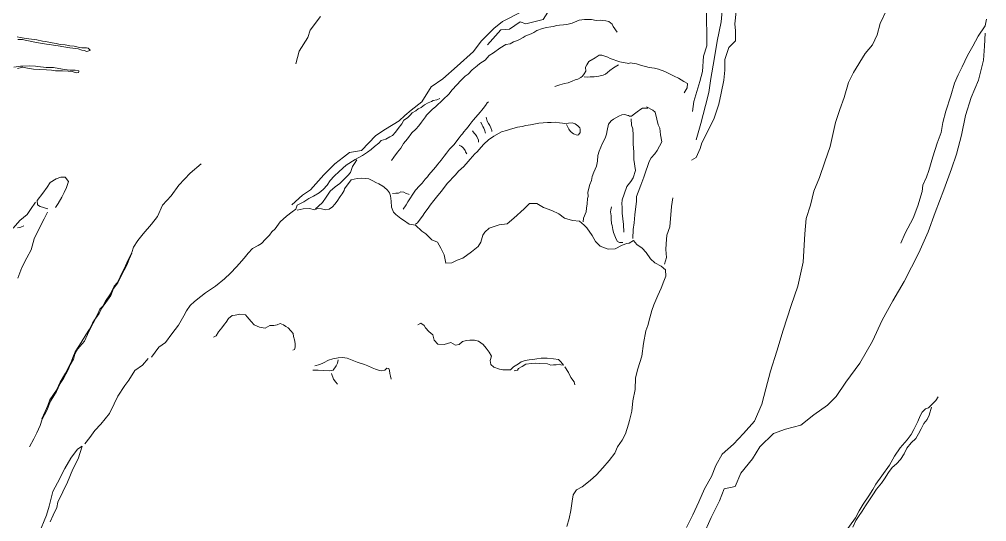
# Model space of a CAD drawing. Extents: x 683321 to 688873, y 7661944 to 7668387.
# Drawn here: x 685194.4 to 685577.8, y 7664907.5 to 7665106.7 of the extents above; entities that cross this region are included whole.
import ezdxf

# ---------------------------------------------------------------- set-up
doc = ezdxf.new("R2010")
doc.units = 0
doc.header["$MEASUREMENT"] = 0
doc.layers.add('01 CRESTA_Line', color=3, linetype='Continuous', lineweight=20)

msp = doc.modelspace()

# ---------------------------------------------------------------- linework, layer by layer
at = {"layer": '01 CRESTA_Line'}
for points in [[(685302.46, 7665033.16, 4212.39), (685306.65, 7665036.99, 4212.73), (685309.89, 7665039.11, 4212.63), (685315.13, 7665045.07, 4213.01), (685319.5, 7665049.47, 4213.46), (685322.88, 7665052.02, 4213.22), (685325.28, 7665053.93, 4213.22), (685330.05, 7665054.63, 4214.19), (685335.79, 7665060.66, 4214.41), (685339.59, 7665063.09, 4214.19), (685344.98, 7665066.45, 4214.02), (685347.17, 7665068.62, 4213.97), (685349.73, 7665070.63, 4213.04), (685354.02, 7665073.95, 4213.4), (685357.71, 7665079.99, 4212.42), (685362.3, 7665083.16, 4212.41), (685368.01, 7665088.18, 4212.32), (685374.39, 7665093.89, 4212.94), (685377.44, 7665098.05, 4212.15), (685382.49, 7665103.11, 4213.04), (685385.87, 7665105.86, 4212.27), (685393.45, 7665109.65, 4212.73)], [(685404.83, 7665110.98, 4214.09), (685402.05, 7665106.67, 4214.16), (685395.19, 7665104.88, 4213.89), (685392.95, 7665105.73, 4213.92), (685388.71, 7665102.86, 4213.78), (685385.31, 7665102.58, 4214.13), (685379.96, 7665096.62, 4213.82)], [(685538.44, 7665110.84, 4184.54), (685535.57, 7665105.12, 4184.25), (685534.38, 7665100.59, 4183.87), (685532.58, 7665096.6, 4183.93), (685529.65, 7665093.17, 4183.8), (685525.05, 7665085.61, 4184.96), (685523.12, 7665081.68, 4185.27), (685521.39, 7665075.75, 4185.06), (685519.65, 7665070.9, 4185.06), (685517.92, 7665065.79, 4185.19), (685515.77, 7665056.32, 4185.13), (685513.64, 7665050.24, 4184.93), (685511.61, 7665044.04, 4185.29), (685509.3, 7665038.53, 4185.55), (685508, 7665033.07, 4185.46), (685506.33, 7665027.77, 4185.53), (685505.77, 7665021.61, 4185.22), (685505.05, 7665010.45, 4184.71), (685502.93, 7665000.96, 4184.88), (685500.41, 7664993.22, 4184.63), (685497.13, 7664983.38, 4184.63), (685494.7, 7664975.14, 4184.51), (685492.21, 7664967.24, 4184.3), (685490.34, 7664960.2, 4183.71), (685488.7, 7664954.12, 4183.69), (685485.8, 7664947.42, 4183.52), (685481.41, 7664942.53, 4181.87), (685477.46, 7664938.26, 4182.56), (685473.03, 7664934.32, 4182.6), (685470.46, 7664929.74, 4182.69), (685468.75, 7664925.45, 4182.7), (685466, 7664920.57, 4182.72), (685463.7, 7664915.39, 4182.71), (685461.38, 7664910.25, 4182.63), (685458.9, 7664905.18, 4182.67)], [(685478.58, 7665109.81, 4210.93), (685477.96, 7665104.95, 4210.94), (685478.33, 7665102.15, 4211.31), (685478.28, 7665098.17, 4211.04), (685475.64, 7665095.59, 4211.43), (685474.04, 7665090.83, 4211.4), (685474.06, 7665086.57, 4211.6), (685473.65, 7665082.56, 4211.18), (685472.64, 7665077.38, 4211.36), (685471.74, 7665073.03, 4211.01), (685469.87, 7665067.51, 4211.16), (685468.55, 7665064.71, 4211.2), (685464.91, 7665057.68, 4211.81), (685464.34, 7665055.43, 4211.56), (685462.75, 7665051.86, 4211.57), (685460.85, 7665050.84, 4212.03)], [(685461.27, 7665070.12, 4213.43), (685461.83, 7665074.13, 4213.76), (685464.12, 7665082.1, 4214.26), (685465.25, 7665086.02, 4213.82), (685465.54, 7665092.09, 4213.8), (685466.93, 7665096.26, 4213.69), (685466.86, 7665102.07, 4213.73), (685466.84, 7665105.41, 4213.97), (685466.82, 7665109.67, 4213.97)], [(685473.17, 7665111.71, 4212.5), (685472.64, 7665105.69, 4212.62), (685471.07, 7665098.02, 4212.61), (685469.79, 7665090.82, 4212.67), (685468.45, 7665083.29, 4212.63), (685467.67, 7665077.7, 4212.75), (685466.44, 7665072.58, 4212.66), (685464.56, 7665065.46, 4212.23), (685462.65, 7665058.91, 4211.75)], [(685313.81, 7665107.82, 4191.12), (685309.67, 7665102.36, 4190.64), (685308.84, 7665099.44, 4192.03), (685305.28, 7665094.13, 4191.6), (685303.99, 7665089.04, 4192.56)], [(685341.99, 7665050.76, 4212.46), (685342.87, 7665052.11, 4212.76), (685344.33, 7665054, 4213.18), (685345.63, 7665055.64, 4213.53), (685346.76, 7665057.51, 4213.75), (685348.24, 7665059.27, 4214.16), (685349.95, 7665061.68, 4214.29), (685351.57, 7665063.14, 4214.73), (685352.72, 7665064.41, 4214.75), (685353.87, 7665065.88, 4214.78), (685355.36, 7665068.03, 4214.95), (685355.87, 7665068.64, 4214.91), (685357.06, 7665069.89, 4214.86), (685358.08, 7665070.91, 4214.92), (685359.53, 7665072.12, 4215.16), (685362.22, 7665074.74, 4215.81), (685364.77, 7665077.19, 4215.98), (685365.91, 7665078.63, 4215.8), (685367.93, 7665080.88, 4216.31), (685369.34, 7665082.36, 4216.27), (685371.17, 7665084.13, 4216.22), (685372.29, 7665084.99, 4216.32), (685373.85, 7665086.68, 4216.14), (685375.87, 7665088.29, 4216.5), (685376.94, 7665089.13, 4216.24), (685379.05, 7665090.51, 4216.31), (685380.65, 7665092.38, 4216.48), (685382.39, 7665093.4, 4216.45), (685384.89, 7665095.22, 4215.85), (685387.22, 7665096.69, 4215.88), (685388.95, 7665097.03, 4215.8), (685390.33, 7665097.74, 4215.82), (685391.46, 7665098.22, 4215.75), (685392.43, 7665098.59, 4215.66), (685394.08, 7665099.5, 4215.52), (685394.93, 7665099.99, 4215.51), (685395.45, 7665100.26, 4215.37), (685397.34, 7665100.99, 4215.11), (685398.34, 7665101.48, 4215.07), (685399.58, 7665102.25, 4214.95), (685401.82, 7665103.12, 4214.78), (685403.32, 7665103.47, 4214.6), (685405.15, 7665103.67, 4214.69), (685406, 7665103.89, 4214.54), (685407.42, 7665104.28, 4214.34), (685408.47, 7665104.39, 4214.49), (685410.17, 7665104.48, 4214.61), (685411.49, 7665104.66, 4214.62), (685413.59, 7665105.23, 4214.54), (685415.33, 7665106.04, 4214.47), (685416.36, 7665106.35, 4214.4), (685418.39, 7665106.68, 4214.54), (685419.67, 7665106.68, 4214.54), (685421.25, 7665106.7, 4214.49), (685423.04, 7665106.3, 4214.2), (685424.63, 7665106.41, 4214.02), (685425.55, 7665106.3, 4213.99), (685426.84, 7665106.18, 4213.84), (685428.13, 7665105.91, 4213.97), (685429.38, 7665104.83, 4214.2), (685429.83, 7665103.92, 4214.11), (685431.33, 7665101.66, 4213.92)], [(685543.75, 7665017.89, 4160.16), (685545.5, 7665021.86, 4160.11), (685548.64, 7665027.91, 4160.3), (685550.49, 7665032.8, 4160.17), (685552.29, 7665038.43, 4160.49), (685552.5, 7665040.97, 4161), (685553.92, 7665044.13, 4161.2), (685554.9, 7665046.74, 4161.04), (685556.48, 7665052.15, 4161.54), (685558.22, 7665057.66, 4161.09), (685559.77, 7665061.81, 4161.6), (685560.44, 7665065.81, 4161.93), (685561.71, 7665070.29, 4162.49), (685563.58, 7665076.34, 4162.34), (685565.1, 7665081.37, 4162.57), (685566.56, 7665084.71, 4162.24), (685568.13, 7665087.83, 4162.2), (685570.2, 7665092.37, 4161.44), (685572.38, 7665096.01, 4161.54), (685574.41, 7665100.04, 4162.44), (685577.19, 7665104.13, 4161.97), (685577.83, 7665106.78, 4162.16)], [(685193.61, 7665099.83, 4194.35), (685194.76, 7665099.56, 4194.22), (685197.14, 7665099.11, 4193.97), (685199.26, 7665098.85, 4193.75), (685201.32, 7665098.53, 4193.57), (685203.59, 7665098.07, 4193.27), (685204.85, 7665097.89, 4193.16), (685207.46, 7665097.34, 4193.14), (685209.05, 7665097.11, 4192.88), (685210.55, 7665096.69, 4192.69), (685212.59, 7665096.62, 4192.42), (685214.38, 7665096.24, 4192.1), (685216.18, 7665096.01, 4191.77), (685218.33, 7665095.56, 4191.55), (685219.14, 7665095.45, 4191.26), (685220.99, 7665095.44, 4190.99), (685221.74, 7665095.27, 4190.95), (685222.54, 7665094.51, 4190.89), (685222.33, 7665094.32, 4190.92), (685221.24, 7665093.98, 4191.02), (685220.07, 7665094.41, 4191.21), (685219.18, 7665094.52, 4191.3), (685217.72, 7665095.04, 4191.48), (685215.58, 7665095.28, 4191.97), (685214.38, 7665095.42, 4192.17), (685212.12, 7665095.79, 4192.53), (685209.77, 7665096.16, 4192.77), (685208.72, 7665096.35, 4192.91), (685206.42, 7665096.73, 4193.11), (685205.23, 7665096.88, 4193.21), (685202.83, 7665097.23, 4193.51), (685200.62, 7665097.68, 4193.67), (685198.66, 7665098.02, 4193.87), (685196.8, 7665098.48, 4194.14), (685195.72, 7665098.65, 4194.15), (685193.77, 7665098.76, 4194.36)], [(685465.27, 7664901.77, 4181.38), (685468.6, 7664909.21, 4181.22), (685471.88, 7664915.78, 4181.07), (685473.74, 7664920.48, 4180.84), (685478.1, 7664921.5, 4178.73), (685480.34, 7664926.79, 4178.86), (685485.01, 7664932.38, 4179.36), (685487.98, 7664937.24, 4179.39), (685493.33, 7664942.53, 4177.55), (685498.08, 7664944.13, 4175.06), (685504.15, 7664945.76, 4171.65), (685509.3, 7664949.82, 4168.85), (685514.77, 7664953.74, 4165.83), (685518.15, 7664957.19, 4164.72), (685522.05, 7664962.79, 4163.42), (685527.58, 7664970.34, 4162.54), (685532.56, 7664979.05, 4161.96), (685536.35, 7664987.41, 4162.07), (685540.68, 7664995.07, 4161.89), (685545.11, 7665002.71, 4160.82), (685551.01, 7665014.15, 4161.3), (685554.7, 7665022.4, 4161.28), (685557.36, 7665030.13, 4160.48), (685560.8, 7665039.04, 4160.72), (685563.93, 7665047.39, 4160.7), (685565.82, 7665053.25, 4160.68), (685567.9, 7665060.83, 4160.88), (685569.45, 7665068.53, 4161.34), (685571.69, 7665075.68, 4161.24), (685574.54, 7665082.58, 4160.96), (685576.59, 7665090.47, 4160.97), (685577, 7665096.01, 4161.27), (685577.21, 7665101.24, 4162.04)], [(685406.62, 7665080.13, 4215.97), (685408.7, 7665080.79, 4216.18), (685410.46, 7665081.24, 4216.29), (685411.92, 7665081.56, 4216.36), (685413.51, 7665082.2, 4216.39), (685414.79, 7665082.72, 4216.54), (685415.79, 7665083.01, 4216.94), (685416.96, 7665083.6, 4217.62), (685417.61, 7665084.18, 4218.02), (685418.24, 7665085.12, 4217.99), (685418.95, 7665086.2, 4217.64), (685418.88, 7665087.79, 4218), (685419.41, 7665088.67, 4218.21), (685420.2, 7665089.95, 4218.48), (685422.67, 7665091.49, 4218.69), (685424.31, 7665092.44, 4219.44), (685425.26, 7665092.49, 4219.87), (685427.66, 7665091.72, 4219.89), (685428.62, 7665091.22, 4220), (685432.46, 7665089.9, 4219.19), (685436.05, 7665089.16, 4217.64), (685436.59, 7665089.41, 4217.72), (685439.11, 7665089.04, 4218.02), (685440.64, 7665088.5, 4217.54), (685444.09, 7665087.65, 4216.77), (685446.15, 7665087.37, 4216.63), (685447.74, 7665086.93, 4216.47), (685450.21, 7665085.97, 4215.91), (685451.8, 7665085.27, 4215.7), (685453.92, 7665084.2, 4215.3), (685455.63, 7665083.34, 4215.04), (685457.81, 7665082.11, 4214.42), (685459.23, 7665081.23, 4213.99), (685459.19, 7665079.57, 4213.98), (685457.88, 7665077.58, 4214.06)], [(685192.25, 7665087.76, 4194.2), (685194.87, 7665088.1, 4194.12), (685195.85, 7665088.08, 4193.89), (685198.38, 7665088.21, 4193.62), (685200.79, 7665088.14, 4193.48), (685201.77, 7665087.99, 4193.33), (685205.05, 7665087.57, 4193.05), (685208.01, 7665087.55, 4192.7), (685210.11, 7665087.23, 4192.41), (685212.31, 7665086.88, 4191.97), (685214.58, 7665086.61, 4191.61), (685216.53, 7665086.52, 4191.31), (685217.95, 7665086.23, 4191.19), (685218.03, 7665086.04, 4191.17), (685217.88, 7665085.59, 4191.12), (685217, 7665085.48, 4191.34), (685215.42, 7665086.05, 4191.57), (685213.77, 7665086.18, 4191.77), (685211.56, 7665086.32, 4192.19), (685208.77, 7665086.35, 4192.57), (685207.16, 7665086.52, 4192.83), (685205.16, 7665086.73, 4192.99), (685202.31, 7665086.78, 4193.32), (685200.02, 7665086.94, 4193.46), (685197.66, 7665087.29, 4193.71), (685195.84, 7665087.68, 4193.94), (685193.75, 7665087.15, 4194.11)], [(685431.95, 7665088.63, 4219.42), (685429.88, 7665087.45, 4219.45), (685428.5, 7665086.47, 4219.08), (685427.53, 7665085.65, 4218.5), (685426.76, 7665085.01, 4218.12), (685425.78, 7665084.6, 4218.06), (685424.14, 7665084.2, 4217.81), (685422.32, 7665083.91, 4217.59), (685420.72, 7665083.86, 4217.5), (685419.45, 7665083.71, 4217.77), (685418.31, 7665083.92, 4218.12), (685418.3, 7665083.94, 4218.11)], [(685361.04, 7665075.35, 4215.54), (685359.85, 7665074.84, 4215.59), (685358.49, 7665074.51, 4215.76), (685357.77, 7665074.1, 4215.81), (685356.45, 7665073.54, 4215.56), (685355.07, 7665072.8, 4215.2), (685353.67, 7665071.74, 4214.83), (685352.49, 7665071.18, 4215), (685351.57, 7665070.46, 4214.97), (685350.16, 7665069.62, 4214.64), (685349.29, 7665068.7, 4215), (685348.25, 7665067.68, 4214.86), (685346.88, 7665066.72, 4214.78), (685346.01, 7665065.3, 4215.31), (685344.63, 7665063.42, 4215.31), (685343.59, 7665061.98, 4215.16), (685342.38, 7665060.64, 4215.42), (685341.31, 7665060.09, 4215.21), (685339.72, 7665059.14, 4214.98), (685337.85, 7665058.61, 4214.81), (685336.98, 7665057.61, 4215.15), (685335.18, 7665056.28, 4215.16), (685333.85, 7665055.04, 4215.1), (685332.43, 7665053.97, 4215.15), (685330.48, 7665052.77, 4215.15), (685328.79, 7665051.8, 4214.89), (685327.56, 7665051.15, 4214.25), (685323.97, 7665048.89, 4214.16), (685321.19, 7665046.36, 4214.38), (685319.16, 7665044.54, 4214.4), (685317.69, 7665042.81, 4214.25), (685316.41, 7665040.95, 4214.02), (685314.83, 7665039.21, 4214.09), (685313.27, 7665037.96, 4213.77), (685311.03, 7665036.55, 4213.11), (685309.2, 7665035.68, 4212.99), (685307.19, 7665034.28, 4212.82), (685304.61, 7665032.96, 4212.69), (685303.99, 7665031.45, 4213.04), (685302.53, 7665030.36, 4213.24), (685300.28, 7665028.67, 4212.68), (685297.8, 7665026.44, 4212.71), (685295.79, 7665023.69, 4212.61), (685294.46, 7665022.47, 4212.58), (685293.58, 7665021.15, 4212.8), (685292, 7665019.59, 4212.89), (685290.4, 7665017.88, 4212.74), (685289.07, 7665016.99, 4212.81), (685286.91, 7665015.79, 4212.8), (685285.14, 7665013.93, 4212.32), (685283.55, 7665012.02, 4212.52), (685281.56, 7665009.79, 4212.51), (685280.54, 7665008.55, 4212.24), (685278.11, 7665006.09, 4211.86), (685275.8, 7665003.86, 4211.98), (685272.14, 7665000.9, 4211.59), (685270.53, 7664999.87, 4211.51), (685268.17, 7664998.21, 4211.29), (685266.34, 7664996.78, 4211.13), (685263.92, 7664994.86, 4210.68), (685262.18, 7664993.2, 4210.53), (685260.72, 7664991.05, 4210.05), (685259.59, 7664989.16, 4210.1), (685257.47, 7664985.44, 4210.27), (685254.89, 7664981.94, 4210.54), (685252.3, 7664978.56, 4210.13), (685249.77, 7664976.67, 4210.31), (685246.85, 7664972.69, 4209.85)], [(685346.52, 7665031.38, 4210.92), (685347.72, 7665033.14, 4210.74), (685348.47, 7665034.32, 4210.54), (685349.44, 7665035.94, 4210.66), (685350.11, 7665036.99, 4210.84), (685350.86, 7665038.11, 4211.12), (685351.5, 7665038.97, 4211.29), (685353.02, 7665040.64, 4211.55), (685354.12, 7665041.77, 4211.73), (685355.29, 7665043.27, 4211.94), (685356.21, 7665044.25, 4211.97), (685356.74, 7665045.01, 4212.16), (685359.37, 7665048.08, 4212.64), (685360.34, 7665049.34, 4212.78), (685361.58, 7665050.82, 4212.98), (685362.82, 7665052.44, 4213.3), (685363.8, 7665053.59, 4213.37), (685364.91, 7665055.2, 4213.43), (685366.77, 7665057.12, 4213.64), (685367.89, 7665058.55, 4213.67), (685368.76, 7665059.78, 4213.81), (685369.53, 7665060.73, 4213.91), (685370.05, 7665061.35, 4213.97), (685370.67, 7665062.05, 4214.21), (685371.55, 7665063.11, 4214.2), (685372.37, 7665064.13, 4214.36), (685372.99, 7665065.05, 4214.5), (685373.76, 7665066.06, 4214.6), (685374.38, 7665066.89, 4214.68), (685375.23, 7665067.77, 4214.83), (685376.31, 7665068.93, 4214.72), (685377.07, 7665069.86, 4214.77), (685377.8, 7665070.74, 4214.74), (685378.3, 7665071.39, 4214.75), (685379.18, 7665072.58, 4214.64), (685379.85, 7665073.63, 4214.38), (685380.35, 7665073.94, 4214.28)], [(685443.51, 7665071.52, 4222.35), (685441.47, 7665071.52, 4221.93), (685440.75, 7665071.15, 4221.67), (685439.35, 7665070, 4222.15), (685438.27, 7665069.17, 4222.27), (685437, 7665068.36, 4222.14), (685436.21, 7665068.34, 4221.44), (685435.86, 7665068.57, 4220.19), (685435.56, 7665068.58, 4219.73), (685434.38, 7665068.92, 4218.89), (685433.21, 7665068.81, 4218.43), (685432, 7665068.32, 4218.3), (685429.94, 7665067.17, 4217.96), (685429, 7665066.46, 4217.81), (685427.89, 7665065.1, 4217.8), (685427.36, 7665062.62, 4217.66), (685427.15, 7665061.23, 4217.56), (685426.67, 7665059.61, 4217.55), (685425.62, 7665057.54, 4217.31), (685424.88, 7665056, 4217.05), (685424.2, 7665054.46, 4216.65), (685423.75, 7665052.69, 4216.52), (685423.61, 7665050.53, 4216.3), (685423.14, 7665048.51, 4216.25), (685422.13, 7665046.13, 4215.84), (685421.51, 7665044.35, 4215.55), (685421.25, 7665042.83, 4215.4), (685420.53, 7665041.19, 4215.05), (685419.81, 7665038.12, 4214.74), (685419.85, 7665036.46, 4214.71), (685419.68, 7665035.62, 4214.45), (685419.55, 7665033.54, 4214.28), (685419.17, 7665031.86, 4214.08), (685419.07, 7665030.42, 4213.95), (685418.03, 7665027.82, 4213.46), (685417.9, 7665026.36, 4213.13)], [(685443.07, 7665071.98, 4223.01), (685445.52, 7665070.72, 4222.1), (685446.5, 7665069.92, 4221.38), (685447.04, 7665067.07, 4222), (685447.64, 7665064.85, 4221.76), (685448.31, 7665063.5, 4221.23), (685448.62, 7665060.97, 4221.21), (685449.13, 7665058.15, 4220.52), (685447.29, 7665054.73, 4221.63), (685446.26, 7665053.4, 4221.67), (685444.8, 7665051.85, 4222.28), (685444.01, 7665050.33, 4222.52), (685443.55, 7665048.81, 4222.5), (685442.8, 7665046.51, 4222.6), (685441.89, 7665044.17, 4222.15), (685440.77, 7665040.94, 4221.9), (685439.65, 7665038.22, 4221.52), (685439.05, 7665036.49, 4220.88), (685438.99, 7665034.44, 4220.15), (685438.68, 7665031.47, 4219.24), (685438.35, 7665029.18, 4218.69), (685438.07, 7665026.06, 4218.24), (685437.76, 7665023.34, 4217.69), (685437.57, 7665019.86, 4217.25)], [(685379.44, 7665067.97, 4215.3), (685379.89, 7665066.35, 4215.85), (685380.39, 7665065.41, 4215.95), (685380.93, 7665064.64, 4215.96), (685381.34, 7665063.71, 4215.73), (685381.65, 7665062.63, 4215.45), (685381.7, 7665062.22, 4215.23)], [(685434.02, 7665022.37, 4215.14), (685433.91, 7665025.38, 4216.09), (685433.59, 7665027.55, 4216.68), (685433.4, 7665029.79, 4217.25), (685433.34, 7665032.2, 4217.69), (685433.27, 7665033.48, 4218.09), (685433.42, 7665035.09, 4218.59), (685434.13, 7665037.44, 4219.27), (685435.23, 7665040.43, 4218.99), (685436.75, 7665042.45, 4220.27), (685437.73, 7665043.82, 4220.81), (685438.68, 7665046.8, 4220.9), (685438.05, 7665051.09, 4221.08), (685437.94, 7665054.23, 4221.22), (685437.77, 7665057.27, 4221.52), (685437.74, 7665060.8, 4221.33), (685437.6, 7665063.34, 4221.32), (685437.02, 7665064.8, 4221.45), (685436.97, 7665067.28, 4222.15)], [(685411.26, 7665064.94, 4216.69), (685412.17, 7665063.15, 4216.5), (685412.95, 7665062.19, 4216.52), (685414.06, 7665061.29, 4216.55), (685415.47, 7665060.82, 4216.82), (685416.09, 7665060.87, 4216.93), (685416.71, 7665061.86, 4217.28), (685416.78, 7665063.13, 4217.64), (685416.56, 7665063.66, 4217.64), (685415.78, 7665064.51, 4217.46), (685414.79, 7665065.33, 4217.07), (685413.53, 7665065.66, 4217.06), (685412.05, 7665065.58, 4217.11), (685410.47, 7665065.41, 4216.72), (685409.73, 7665065.51, 4216.4), (685408.56, 7665065.63, 4216.14), (685407.09, 7665065.9, 4215.71), (685405.28, 7665065.86, 4215.62), (685403.76, 7665065.76, 4215.56), (685400.39, 7665065.5, 4215.41), (685397.03, 7665064.91, 4215.09), (685395.18, 7665064.59, 4214.97), (685393.78, 7665064.27, 4215.04), (685391.92, 7665063.92, 4215.02), (685390.55, 7665063.56, 4214.97), (685389.04, 7665063.18, 4214.93), (685387.48, 7665062.66, 4214.91), (685385.55, 7665062.13, 4214.89), (685382.48, 7665060.32, 4214.6), (685380.36, 7665058.93, 4214.47), (685378.58, 7665057.19, 4214.23), (685377.51, 7665055.95, 4214.06), (685375.87, 7665054.21, 4213.67), (685374.99, 7665053.31, 4213.74), (685373.12, 7665051.26, 4213.57), (685372.38, 7665050.31, 4213.55), (685370.65, 7665048.39, 4213.32), (685368.54, 7665046.45, 4213.08), (685367.26, 7665045.08, 4212.93), (685363.98, 7665041.66, 4212.23), (685361.77, 7665038.61, 4211.81), (685360.33, 7665036.82, 4211.58), (685358.73, 7665034.81, 4211.34), (685357.32, 7665033, 4211.07), (685356.42, 7665031.81, 4211.13), (685355.18, 7665030.17, 4210.9), (685354.28, 7665028.66, 4210.95), (685353.35, 7665027.44, 4211.2), (685352.18, 7665026.06, 4211.25), (685351.45, 7665025.52, 4211.37)], [(685377.36, 7665065.93, 4214.88), (685377.9, 7665064.72, 4215.13), (685378.16, 7665064.27, 4215.35), (685378.54, 7665063.52, 4215.32), (685378.86, 7665062.83, 4215.27), (685379.17, 7665061.63, 4215.01)], [(685374.01, 7665062.43, 4214.44), (685374.76, 7665061.56, 4214.72), (685375.18, 7665061.08, 4214.81), (685375.46, 7665060.6, 4214.79), (685375.76, 7665060.21, 4214.85), (685376.36, 7665058.77, 4214.55), (685376.39, 7665058.06, 4214.26)], [(685368.75, 7665056.84, 4213.76), (685369.56, 7665056.44, 4213.9), (685370.08, 7665056.01, 4213.93), (685370.43, 7665055.59, 4213.99), (685371.11, 7665054.72, 4214), (685371.31, 7665054.16, 4213.96), (685371.76, 7665053.41, 4213.87)], [(685266.53, 7665049.39, 4192.57), (685262.12, 7665045.64, 4193.15), (685257.62, 7665040.97, 4193.54), (685254.67, 7665036.77, 4193.11), (685251.21, 7665032.98, 4193.9), (685249.15, 7665028.58, 4194.34), (685246.83, 7665025.44, 4194.38), (685243.51, 7665021.65, 4193.95), (685241.41, 7665019.05, 4193.98), (685239.67, 7665016.31, 4194.21), (685239.06, 7665014.3, 4194.43), (685238.61, 7665013.42, 4194.51), (685237.79, 7665011.85, 4194.65), (685237.03, 7665010.11, 4194.81), (685236.5, 7665008.97, 4194.91), (685235.91, 7665007.63, 4195.03), (685235.24, 7665006.34, 4195.15), (685234.67, 7665005.22, 4195.26), (685234, 7665003.69, 4195.39), (685233.25, 7665002.16, 4195.55), (685232.05, 7665000.91, 4195.66), (685231.21, 7664999.25, 4195.96), (685230.57, 7664997.81, 4196.07), (685228.59, 7664994.95, 4196.39), (685227.52, 7664992.98, 4196.5), (685226.4, 7664991.73, 4196.79), (685225.42, 7664989.64, 4197.19), (685224.28, 7664987.55, 4197.31), (685223.37, 7664986.19, 4197.24), (685222.29, 7664983.78, 4197.39), (685220.73, 7664981.59, 4197.55), (685218.98, 7664978.54, 4197.64), (685216.56, 7664974.91, 4197.93), (685215.7, 7664972.62, 4198.21), (685215.14, 7664971.18, 4198.39), (685214.02, 7664968.92, 4198.44), (685212.7, 7664966.46, 4198.48), (685210.56, 7664962.85, 4199.08), (685209.19, 7664959.62, 4199.12), (685206.53, 7664955.78, 4199.4), (685205.75, 7664953.54, 4199.49), (685204.63, 7664951.25, 4199.65), (685203.32, 7664948.3, 4199.91)], [(685311.75, 7665031.53, 4213.53), (685312.95, 7665032.65, 4213.84), (685314.55, 7665034.07, 4214.04), (685315.98, 7665036.15, 4213.78), (685317.68, 7665038.52, 4213.49), (685319.61, 7665040.23, 4213.48), (685321.5, 7665041.62, 4213.19), (685322.91, 7665043.05, 4213.03), (685324.67, 7665044.83, 4212.9), (685325.66, 7665045.92, 4213.04), (685326.52, 7665048.39, 4213.48), (685327.28, 7665049.56, 4213.99), (685328.24, 7665051.05, 4214.46)], [(685208.82, 7665032.03, 4192.95), (685209.78, 7665033.64, 4192.79), (685211.21, 7665036.22, 4192.6), (685212.14, 7665038.07, 4192.52), (685213.16, 7665040.02, 4192.43), (685213.94, 7665042.41, 4192.19), (685212.65, 7665044.13, 4191.98), (685210.9, 7665044.17, 4192.09), (685209.05, 7665043.46, 4192.2), (685206.61, 7665042, 4192.15), (685205.48, 7665040.15, 4192.28), (685203.73, 7665037.82, 4192.43), (685201.48, 7665034.84, 4192.94), (685201.69, 7665033.2, 4193.76), (685202.65, 7665032.46, 4194.22), (685205.67, 7665031.56, 4194.41)], [(685304.5, 7665030.98, 4212.63), (685306.87, 7665031.5, 4212.6), (685309.39, 7665031.74, 4212.85), (685311.38, 7665031.12, 4213.29), (685312.7, 7665031.7, 4212.19), (685314.21, 7665031.5, 4211.52), (685315.74, 7665031.2, 4211.05), (685317.29, 7665031.42, 4211.28), (685318.54, 7665032.41, 4211.17), (685319.47, 7665033.42, 4211.11), (685320.43, 7665034.61, 4211.24), (685321.62, 7665036.45, 4210.85), (685322.37, 7665037.51, 4210.64), (685323.14, 7665038.86, 4210.59), (685323.37, 7665039.48, 4210.87), (685325.95, 7665043.02, 4212.34), (685328.33, 7665043.56, 4211.81), (685329.94, 7665043.68, 4211.48), (685331.62, 7665043.58, 4211.19), (685333.02, 7665043.41, 4210.95), (685334.52, 7665042.71, 4210.78), (685335.74, 7665041.95, 4210.82), (685336.86, 7665041.47, 4210.87), (685338.44, 7665040.61, 4210.77), (685338.97, 7665040.14, 4210.78), (685340.39, 7665039.02, 4210.83), (685341.16, 7665037.86, 4210.59), (685341.54, 7665036.7, 4210.71), (685341.76, 7665034.56, 4211.14), (685342, 7665032.28, 4210.77), (685342.69, 7665030.26, 4210.87), (685343.66, 7665029.32, 4210.96), (685345.68, 7665027.71, 4212.07), (685346.63, 7665027.07, 4212.38), (685348.94, 7665025.47, 4211.99), (685349.91, 7665025.31, 4211.66), (685351.41, 7665025.14, 4211.39), (685353.91, 7665022.66, 4209.98), (685355.53, 7665021.69, 4209.72), (685357.89, 7665019.32, 4210.52), (685360.23, 7665018.4, 4210.18), (685361.52, 7665015.97, 4209.86), (685362.86, 7665013.34, 4209.52), (685363.45, 7665010.08, 4209.41), (685365.87, 7665010.17, 4209.11), (685368.02, 7665011.26, 4209.06), (685370.21, 7665012.03, 4209.5), (685373.61, 7665014.51, 4209.15), (685376.27, 7665016.64, 4209.35), (685377.34, 7665018.39, 4209.24), (685378.2, 7665021.06, 4209.41), (685378.95, 7665022.37, 4209.82), (685380.7, 7665023.83, 4210.39), (685384.58, 7665025.22, 4210.9), (685387.81, 7665025.66, 4211.26), (685390.47, 7665027.86, 4211.33), (685394.54, 7665031.53, 4212.07), (685396.63, 7665033.63, 4212.34), (685399.48, 7665033.71, 4212.28), (685402.12, 7665032.12, 4211.53), (685405.55, 7665030.86, 4210.27), (685408.24, 7665029.63, 4210.7), (685410.53, 7665027.92, 4210.54), (685413.73, 7665026.87, 4210.81), (685416.48, 7665026.72, 4212.2), (685418.29, 7665025.12, 4212.96), (685419.35, 7665024, 4212.59), (685421.5, 7665021.05, 4212.74), (685422.76, 7665018.67, 4212.69), (685424.63, 7665016.8, 4212.86), (685427.87, 7665015.51, 4213.04), (685430.65, 7665015.73, 4213), (685433.3, 7665017.18, 4213.65), (685435.19, 7665017.81, 4214.59), (685436.11, 7665017.91, 4215.35), (685437.89, 7665018.99, 4216.76), (685439.13, 7665017.36, 4215.88), (685441.3, 7665015.9, 4214.21), (685442.89, 7665014.21, 4212.92), (685444.64, 7665011.71, 4211.79), (685446.32, 7665010.2, 4210.71), (685448.85, 7665008.81, 4209.95), (685450.52, 7665007.31, 4209.21), (685450.72, 7665004.85, 4208.57), (685449.88, 7665002.88, 4208.85), (685448.77, 7665000.05, 4209.07), (685447.52, 7664997.16, 4209.17), (685445.86, 7664993.48, 4209.7), (685445.07, 7664991.22, 4209.75), (685444.32, 7664988.38, 4209.97), (685443.55, 7664985.26, 4210.21), (685442.71, 7664983.23, 4209.92), (685441.84, 7664978.16, 4209.59), (685441.19, 7664973.08, 4209.26), (685439.56, 7664968.14, 4209.13), (685438.61, 7664964.57, 4208.76), (685438.55, 7664959.86, 4208.33), (685437.56, 7664955.41, 4207.92), (685437.16, 7664951.29, 4208.17), (685436.33, 7664947.67, 4208.09), (685435.86, 7664946.18, 4207.76), (685434.69, 7664942.31, 4207.56), (685433.34, 7664939.76, 4207.52), (685431.46, 7664937.22, 4207.76), (685430.46, 7664934.62, 4207.67), (685428.27, 7664931.79, 4207.84), (685425.71, 7664928.91, 4207.48), (685423.14, 7664926.11, 4207.75), (685420.74, 7664923.81, 4208.23), (685417.48, 7664921.35, 4208.66), (685415.31, 7664920.14, 4209.29), (685413.93, 7664918.19, 4209.59), (685413.57, 7664915.64, 4209.23), (685413.03, 7664911.89, 4209.02), (685412.4, 7664908.76, 4209.01), (685411.41, 7664905.64, 4208.65)], [(685342.33, 7665037.7, 4210.8), (685343.7, 7665037.77, 4211.08), (685344.73, 7665037.84, 4211.04), (685345.69, 7665038.27, 4211.03), (685346.78, 7665038.16, 4211), (685347.73, 7665037.69, 4210.55), (685348.68, 7665037.38, 4210.54), (685348.91, 7665037.26, 4210.58)], [(685200.79, 7665034.23, 4192.79), (685198.9, 7665031.28, 4192.76), (685197.47, 7665029.36, 4192.95), (685194.63, 7665026.93, 4193.07), (685192.02, 7665023.86, 4193.08)], [(685453.42, 7665035.94, 4211.71), (685452.89, 7665032.48, 4211.22), (685452.24, 7665024.4, 4210.62), (685451.06, 7665021.08, 4210.35), (685450.85, 7665017.66, 4210.72), (685450.67, 7665015.46, 4210.4), (685450.94, 7665012.26, 4210.01), (685450.13, 7665009.66, 4209.77)], [(685205.58, 7665030.22, 4194.4), (685204.21, 7665027.57, 4194.62), (685202.76, 7665024.83, 4194.82), (685200.27, 7665019.69, 4195.14), (685199.07, 7665015.34, 4195.46), (685197.38, 7665012.13, 4195.67), (685195.37, 7665008.35, 4195.96), (685193.84, 7665004.01, 4196.24)], [(685433.68, 7665018.18, 4214.41), (685432.32, 7665018.24, 4214.22), (685431.54, 7665018.6, 4214.09), (685431.04, 7665019.52, 4213.88), (685430.45, 7665020.84, 4213.77), (685429.95, 7665022.23, 4213.75), (685429.66, 7665023.4, 4213.73), (685429.45, 7665024.89, 4213.76), (685429.17, 7665025.74, 4213.82), (685428.95, 7665027.5, 4213.96), (685428.98, 7665028.75, 4214.19), (685428.78, 7665030.35, 4214.44), (685428.84, 7665031.19, 4214.65), (685429.08, 7665032.29, 4214.95)], [(685196.22, 7665024.84, 4193.35), (685194.98, 7665024.33, 4193.21), (685193.69, 7665024.04, 4193.16)], [(685239.08, 7665013.98, 4194.32), (685237.97, 7665011.65, 4194.65), (685237.14, 7665009.49, 4194.76), (685235.98, 7665007.3, 4195.05), (685234.8, 7665004.85, 4195.17), (685233.51, 7665002.21, 4195.69), (685231.8, 7664999.92, 4195.88), (685230.69, 7664997.2, 4196.12), (685228.65, 7664994.39, 4196.47), (685227.01, 7664992.03, 4196.9), (685226.01, 7664990.01, 4196.96), (685224.79, 7664988.23, 4197.05), (685223.63, 7664986.17, 4197.2), (685222.03, 7664982.86, 4197.6), (685220.23, 7664979.14, 4197.74), (685218.41, 7664976.98, 4197.75), (685217.66, 7664976.05, 4197.85), (685216.45, 7664973.88, 4198.02), (685215.91, 7664971.96, 4198.24), (685214.64, 7664969.69, 4198.33), (685213.73, 7664967.71, 4198.49), (685211.93, 7664964.25, 4198.75), (685210.55, 7664962.34, 4199.02), (685209.21, 7664959.07, 4199.42), (685207.68, 7664956.74, 4199.4), (685206.78, 7664955.24, 4199.42), (685205.34, 7664951.61, 4199.63), (685203.47, 7664948.14, 4199.95), (685202.75, 7664945.58, 4200.13), (685201.33, 7664942.73, 4200.1), (685200.15, 7664940.3, 4200.28), (685198.46, 7664937.17, 4200.74)], [(685271.33, 7664980.71, 4209.03), (685272.48, 7664981.23, 4209.46), (685273.37, 7664982.76, 4209.82), (685274.67, 7664984.37, 4210.36), (685275.7, 7664985.83, 4210.47), (685276.44, 7664986.64, 4210.21), (685277.29, 7664988.13, 4210.47), (685278.74, 7664989.24, 4210.84), (685279.98, 7664989.42, 4211), (685281.83, 7664989.82, 4211.61), (685284.01, 7664989.49, 4211.74), (685284.74, 7664988.67, 4211.45), (685286.33, 7664986.93, 4211.88), (685287.5, 7664985.56, 4212.37), (685289.68, 7664984.6, 4212.62), (685291.9, 7664984.26, 4212.33), (685293.65, 7664985.26, 4211.98), (685295.26, 7664985.35, 4212.27), (685296.63, 7664985.58, 4212.82), (685297.78, 7664986.1, 4213.13), (685299.15, 7664985.55, 4213.28), (685300.09, 7664984.9, 4213.82), (685301.04, 7664984.33, 4214.14), (685302.08, 7664983.19, 4214.16), (685302.92, 7664982.12, 4214.17), (685303.09, 7664980.92, 4214.21), (685303.46, 7664979.59, 4214.18), (685303.82, 7664978.18, 4214.06), (685303.77, 7664976.66, 4214.05), (685303.49, 7664975.84, 4214.02), (685302.82, 7664975.55, 4213.89)], [(685390.54, 7664967.35, 4213.29), (685391.91, 7664967.57, 4213.17), (685392.29, 7664968.28, 4212.83), (685393.68, 7664969.1, 4212.92), (685395.21, 7664969.95, 4212.65), (685397.45, 7664970.24, 4212.72), (685398.91, 7664970.3, 4212.16), (685400.51, 7664970.24, 4211.32), (685403.71, 7664970.07, 4210.82), (685405.07, 7664969.62, 4210.05), (685406.19, 7664969.69, 4209.49), (685407.22, 7664969.76, 4209.21), (685408.36, 7664969.99, 4209.29), (685409.08, 7664969.76, 4209.18), (685410.11, 7664969.55, 4208.95), (685409.05, 7664970.91, 4209.33), (685408.12, 7664971.84, 4210.07), (685406.18, 7664972.08, 4210.92), (685403.65, 7664972.39, 4211.78), (685401.26, 7664972.3, 4212.42), (685399.54, 7664972.06, 4212.66), (685397.93, 7664971.81, 4213.28), (685396.5, 7664971.62, 4213.49), (685394.9, 7664971.37, 4213.72), (685393.35, 7664970.83, 4213.9), (685392.23, 7664970.16, 4213.66), (685390.28, 7664968.9, 4213.32), (685389.16, 7664967.7, 4213.36), (685387.32, 7664967.66, 4213.15), (685386.06, 7664967.78, 4213.12), (685384.72, 7664967.96, 4213.09), (685382.55, 7664968.81, 4213.04), (685381.28, 7664969.86, 4213), (685381.04, 7664971.44, 4212.96), (685381.51, 7664973.1, 4213.7), (685380.59, 7664974.67, 4213.53), (685379.46, 7664976.32, 4213.56), (685378.21, 7664977.82, 4213.45), (685376.45, 7664979.02, 4213.17), (685374.77, 7664979.47, 4213.04), (685373.02, 7664979.48, 4212.34), (685371.62, 7664979.36, 4211.61), (685370.11, 7664978.93, 4211.71), (685368.82, 7664977.82, 4211.69), (685367.29, 7664977.48, 4211.67), (685365.48, 7664978.55, 4212.09), (685364.1, 7664978.18, 4211.94), (685362.82, 7664977.78, 4212.01), (685360.24, 7664977.83, 4211.93), (685358.86, 7664979.49, 4211.48), (685358.26, 7664981.57, 4211.22), (685356.76, 7664982.97, 4210.92), (685355.35, 7664984.43, 4210.75), (685354.91, 7664985.29, 4210.66), (685353.55, 7664986.25, 4210.67), (685352.34, 7664985.59, 4210.89)], [(685245.47, 7664972.2, 4209.8), (685243.26, 7664969.52, 4210.12), (685240.27, 7664967.42, 4210.22), (685237.8, 7664963.66, 4210.42), (685236.22, 7664961.55, 4210.17), (685233.43, 7664957.31, 4210.87), (685232, 7664954.23, 4210.58), (685230.13, 7664950.41, 4211.07), (685226.78, 7664946.23, 4211.07), (685224.42, 7664943.65, 4210.94), (685222.32, 7664940.91, 4211.16), (685220.44, 7664938.39, 4211.12)], [(685310.8, 7664967.61, 4213.34), (685312.82, 7664967.57, 4213.24), (685315.1, 7664967.42, 4213.06), (685317.45, 7664967.28, 4212.91), (685318.77, 7664967.62, 4212.77), (685320.04, 7664969.29, 4212.64), (685320.58, 7664970.38, 4213.16), (685320.78, 7664971.63, 4213.79)], [(685311.52, 7664969.26, 4214.06), (685313.53, 7664969.83, 4214.19), (685314.97, 7664970.53, 4214.21), (685316.97, 7664971.49, 4214.27), (685318.75, 7664972.02, 4214.37), (685320.78, 7664972.43, 4214.04), (685322.53, 7664972.57, 4213.79), (685324.38, 7664972.34, 4213.04), (685326.41, 7664971.52, 4212.54), (685328.37, 7664970.81, 4212.17), (685331.19, 7664969.84, 4211.39), (685332.53, 7664969.26, 4211.08), (685334.23, 7664968.55, 4210.5), (685335.55, 7664967.97, 4210.34), (685336.73, 7664967.53, 4209.84), (685337.85, 7664967.34, 4209.8), (685339.32, 7664967.64, 4209.33), (685340.14, 7664968.38, 4209.54), (685340.85, 7664968.27, 4209.5), (685341.15, 7664967.41, 4209.12), (685341.33, 7664966.32, 4208.81), (685341.53, 7664965.19, 4208.59), (685341.85, 7664964.04, 4207.95)], [(685414.59, 7664961.81, 4207.04), (685414.28, 7664962.99, 4207.25), (685413, 7664964.69, 4207.59), (685412.03, 7664966.6, 4208.04), (685410.59, 7664968.88, 4208.56)], [(685318.17, 7664966.23, 4212.37), (685318.92, 7664964.04, 4211.08), (685319.94, 7664962.88, 4209.72), (685320.51, 7664962.01, 4208.61)], [(685521.15, 7664902.38, 4164.63), (685525.88, 7664908.98, 4164.13), (685527.27, 7664911.77, 4163.87), (685528.93, 7664914.47, 4163.82), (685531.17, 7664917.81, 4163.56), (685532.78, 7664920.21, 4163.41), (685533.96, 7664922.36, 4163.31), (685536.3, 7664925.71, 4163.22), (685539.37, 7664929.85, 4162.82), (685541.29, 7664933.5, 4162.58), (685543.54, 7664936.73, 4162.5), (685546.28, 7664939.95, 4162.29), (685547.94, 7664942.04, 4162.13), (685548.98, 7664944.1, 4162.13), (685550.59, 7664947.18, 4161.73), (685551.51, 7664949.41, 4161.31), (685552.3, 7664950.88, 4160.63), (685553.57, 7664952.26, 4161.01), (685554.8, 7664952.68, 4161.5), (685555.92, 7664953.84, 4161.22), (685557.63, 7664955.58, 4160.88), (685558.6, 7664956.96, 4160.72)], [(685524.81, 7664905.29, 4164.21), (685525.92, 7664907.94, 4164.44), (685527.1, 7664909.53, 4164.42), (685528.44, 7664911.64, 4163.99), (685529.79, 7664913.72, 4164.03), (685531.15, 7664915.76, 4163.94), (685532.72, 7664918.13, 4163.82), (685534.19, 7664920.36, 4163.73), (685536.18, 7664922.74, 4163.56), (685537.35, 7664924.43, 4163.4), (685538.97, 7664927.06, 4163.24), (685540.42, 7664928.94, 4163.14), (685542.06, 7664930.43, 4162.99), (685543.62, 7664932.1, 4163.01), (685545.08, 7664934.4, 4162.79), (685546.16, 7664936.69, 4162.8), (685547.85, 7664938.76, 4162.64), (685549.71, 7664940.42, 4162.27), (685550.76, 7664942.31, 4162.35), (685551.89, 7664944.34, 4162.31), (685552.92, 7664946.43, 4162.21), (685554.19, 7664948.03, 4161.41), (685555.03, 7664949.77, 4160.96), (685555.99, 7664952.85, 4161.65)], [(685206.7, 7664907.5, 4210.95), (685207.86, 7664910.12, 4210.97), (685209.31, 7664913.15, 4210.82), (685209.7, 7664915.18, 4210.91), (685211.73, 7664919.3, 4210.77), (685213.55, 7664923.23, 4210.72), (685215.7, 7664928.39, 4210.76), (685217.73, 7664932.36, 4210.77), (685219.38, 7664937.43, 4211.2), (685217.46, 7664936.2, 4210.71), (685214.89, 7664932.74, 4210.82), (685212.47, 7664928.6, 4210.44), (685209.53, 7664922.94, 4211.06), (685207.68, 7664919.46, 4210.55), (685206.2, 7664913.62, 4210.76), (685205.18, 7664910.12, 4210.8), (685202.1, 7664902.63, 4211.24)]]:
    msp.add_polyline3d(points, dxfattribs=at)

doc.saveas('drawing.dxf')
